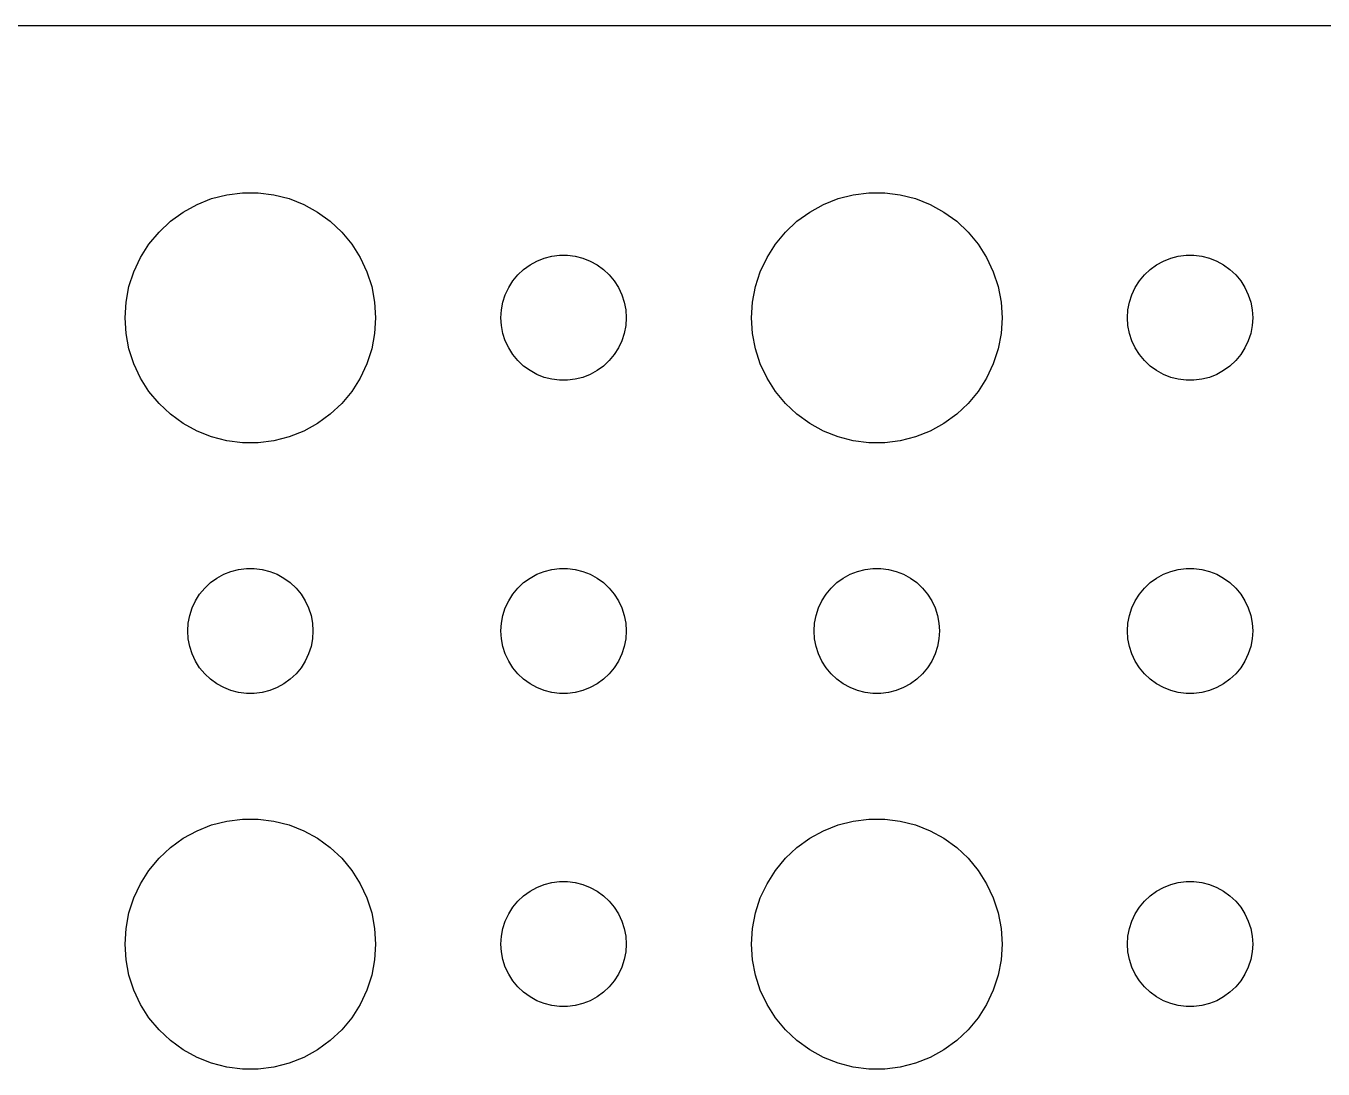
# Model space of a CAD drawing. Header units: metres. Extents: x -134 to 134, y 176 to 394.
# Drawn here: x -102.87 to -71.81, y 255.01 to 279.99 of the extents above; entities that cross this region are included whole.
import ezdxf

# ---------------------------------------------------------------- set-up
doc = ezdxf.new("R2010")
doc.units = ezdxf.units.M

msp = doc.modelspace()

# ---------------------------------------------------------------- linework, layer by layer
for p, q in [((129.814, 279.99), (-129.814, 279.99)), ((-98.7773, 275.714), (-98.427, 275.853)), ((-98.427, 275.853), (-98.0621, 275.947)), ((-98.0621, 275.947), (-97.6884, 275.994)), ((-97.6884, 275.994), (-97.3116, 275.994)), ((-97.3116, 275.994), (-96.9379, 275.947)), ((-96.9379, 275.947), (-96.573, 275.853)), ((-96.573, 275.853), (-96.2227, 275.714)), ((-83.7773, 275.714), (-83.427, 275.853)), ((-83.427, 275.853), (-83.0621, 275.947)), ((-83.0621, 275.947), (-82.6884, 275.994)), ((-82.6884, 275.994), (-82.3116, 275.994)), ((-82.3116, 275.994), (-81.9379, 275.947)), ((-81.9379, 275.947), (-81.573, 275.853)), ((-81.573, 275.853), (-81.2227, 275.714)), ((-99.4123, 275.312), (-99.1075, 275.533)), ((-99.1075, 275.533), (-98.7773, 275.714)), ((-96.2227, 275.714), (-95.8925, 275.533)), ((-95.8925, 275.533), (-95.5877, 275.312)), ((-84.4123, 275.312), (-84.1075, 275.533)), ((-84.1075, 275.533), (-83.7773, 275.714)), ((-81.2227, 275.714), (-80.8925, 275.533)), ((-80.8925, 275.533), (-80.5877, 275.312)), ((-99.6869, 275.054), (-99.4123, 275.312)), ((-95.5877, 275.312), (-95.3131, 275.054)), ((-84.6869, 275.054), (-84.4123, 275.312)), ((-80.5877, 275.312), (-80.3131, 275.054)), ((-99.927, 274.763), (-99.6869, 275.054)), ((-95.3131, 275.054), (-95.073, 274.763)), ((-84.927, 274.763), (-84.6869, 275.054)), ((-80.3131, 275.054), (-80.073, 274.763)), ((-100.129, 274.445), (-99.927, 274.763)), ((-95.073, 274.763), (-94.8711, 274.445)), ((-85.1289, 274.445), (-84.927, 274.763)), ((-80.073, 274.763), (-79.8711, 274.445)), ((-100.289, 274.104), (-100.129, 274.445)), ((-94.8711, 274.445), (-94.7107, 274.104)), ((-90.9561, 274.156), (-90.8037, 274.266)), ((-90.8037, 274.266), (-90.6387, 274.357)), ((-90.6387, 274.357), (-90.4635, 274.427)), ((-90.4635, 274.427), (-90.2811, 274.473)), ((-90.2811, 274.473), (-90.0942, 274.497)), ((-90.0942, 274.497), (-89.9058, 274.497)), ((-89.9058, 274.497), (-89.7189, 274.473)), ((-89.7189, 274.473), (-89.5365, 274.427)), ((-89.5365, 274.427), (-89.3613, 274.357)), ((-89.3613, 274.357), (-89.1963, 274.266)), ((-89.1963, 274.266), (-89.0439, 274.156)), ((-85.2893, 274.104), (-85.1289, 274.445)), ((-79.8711, 274.445), (-79.7107, 274.104)), ((-75.9561, 274.156), (-75.8037, 274.266)), ((-75.8037, 274.266), (-75.6387, 274.357)), ((-75.6387, 274.357), (-75.4635, 274.427)), ((-75.4635, 274.427), (-75.2811, 274.473)), ((-75.2811, 274.473), (-75.0942, 274.497)), ((-75.0942, 274.497), (-74.9058, 274.497)), ((-74.9058, 274.497), (-74.7189, 274.473)), ((-74.7189, 274.473), (-74.5365, 274.427)), ((-74.5365, 274.427), (-74.3613, 274.357)), ((-74.3613, 274.357), (-74.1963, 274.266)), ((-74.1963, 274.266), (-74.0439, 274.156)), ((-100.406, 273.746), (-100.289, 274.104)), ((-94.7107, 274.104), (-94.5943, 273.746)), ((-91.2135, 273.882), (-91.0934, 274.027)), ((-91.0934, 274.027), (-90.9561, 274.156)), ((-89.0439, 274.156), (-88.9065, 274.027)), ((-88.9065, 274.027), (-88.7865, 273.882)), ((-85.4057, 273.746), (-85.2893, 274.104)), ((-79.7107, 274.104), (-79.5943, 273.746)), ((-76.2135, 273.882), (-76.0934, 274.027)), ((-76.0934, 274.027), (-75.9561, 274.156)), ((-74.0439, 274.156), (-73.9065, 274.027)), ((-73.9065, 274.027), (-73.7865, 273.882)), ((-100.476, 273.376), (-100.406, 273.746)), ((-94.5943, 273.746), (-94.5237, 273.376)), ((-91.3947, 273.552), (-91.3145, 273.723)), ((-91.3145, 273.723), (-91.2135, 273.882)), ((-88.7865, 273.882), (-88.6855, 273.723)), ((-88.6855, 273.723), (-88.6053, 273.552)), ((-85.4763, 273.376), (-85.4057, 273.746)), ((-79.5943, 273.746), (-79.5237, 273.376)), ((-76.3947, 273.552), (-76.3145, 273.723)), ((-76.3145, 273.723), (-76.2135, 273.882)), ((-73.7865, 273.882), (-73.6855, 273.723)), ((-73.6855, 273.723), (-73.6053, 273.552)), ((-100.5, 273), (-100.476, 273.376)), ((-94.5237, 273.376), (-94.5, 273)), ((-91.4882, 273.188), (-91.4529, 273.373)), ((-91.4529, 273.373), (-91.3947, 273.552)), ((-88.6053, 273.552), (-88.5471, 273.373)), ((-88.5471, 273.373), (-88.5118, 273.188)), ((-85.5, 273), (-85.4763, 273.376)), ((-79.5237, 273.376), (-79.5, 273)), ((-76.4882, 273.188), (-76.4529, 273.373)), ((-76.4529, 273.373), (-76.3947, 273.552)), ((-73.6053, 273.552), (-73.5471, 273.373)), ((-73.5471, 273.373), (-73.5118, 273.188)), ((-91.5, 273), (-91.4882, 273.188)), ((-88.5118, 273.188), (-88.5, 273)), ((-76.5, 273), (-76.4882, 273.188)), ((-73.5118, 273.188), (-73.5, 273)), ((-100.476, 272.624), (-100.5, 273)), ((-94.5, 273), (-94.5237, 272.624)), ((-91.4882, 272.812), (-91.5, 273)), ((-91.4529, 272.627), (-91.4882, 272.812)), ((-88.5118, 272.812), (-88.5471, 272.627)), ((-88.5, 273), (-88.5118, 272.812)), ((-85.4763, 272.624), (-85.5, 273)), ((-79.5, 273), (-79.5237, 272.624)), ((-76.4882, 272.812), (-76.5, 273)), ((-76.4529, 272.627), (-76.4882, 272.812)), ((-73.5118, 272.812), (-73.5471, 272.627)), ((-73.5, 273), (-73.5118, 272.812)), ((-100.406, 272.254), (-100.476, 272.624)), ((-94.5237, 272.624), (-94.5943, 272.254)), ((-91.3947, 272.448), (-91.4529, 272.627)), ((-91.3145, 272.277), (-91.3947, 272.448)), ((-88.6053, 272.448), (-88.6855, 272.277)), ((-88.5471, 272.627), (-88.6053, 272.448)), ((-85.4057, 272.254), (-85.4763, 272.624)), ((-79.5237, 272.624), (-79.5943, 272.254)), ((-76.3947, 272.448), (-76.4529, 272.627)), ((-76.3145, 272.277), (-76.3947, 272.448)), ((-73.6053, 272.448), (-73.6855, 272.277)), ((-73.5471, 272.627), (-73.6053, 272.448)), ((-100.289, 271.896), (-100.406, 272.254)), ((-94.5943, 272.254), (-94.7107, 271.896)), ((-91.2135, 272.118), (-91.3145, 272.277)), ((-91.0934, 271.973), (-91.2135, 272.118)), ((-88.7865, 272.118), (-88.9065, 271.973)), ((-88.6855, 272.277), (-88.7865, 272.118)), ((-85.2893, 271.896), (-85.4057, 272.254)), ((-79.5943, 272.254), (-79.7107, 271.896)), ((-76.2135, 272.118), (-76.3145, 272.277)), ((-76.0934, 271.973), (-76.2135, 272.118)), ((-73.7865, 272.118), (-73.9065, 271.973)), ((-73.6855, 272.277), (-73.7865, 272.118)), ((-100.129, 271.555), (-100.289, 271.896)), ((-94.7107, 271.896), (-94.8711, 271.555)), ((-90.9561, 271.844), (-91.0934, 271.973)), ((-90.8037, 271.734), (-90.9561, 271.844)), ((-89.0439, 271.844), (-89.1963, 271.734)), ((-88.9065, 271.973), (-89.0439, 271.844)), ((-85.1289, 271.555), (-85.2893, 271.896)), ((-79.7107, 271.896), (-79.8711, 271.555)), ((-75.9561, 271.844), (-76.0934, 271.973)), ((-75.8037, 271.734), (-75.9561, 271.844)), ((-74.0439, 271.844), (-74.1963, 271.734)), ((-73.9065, 271.973), (-74.0439, 271.844)), ((-99.927, 271.237), (-100.129, 271.555)), ((-94.8711, 271.555), (-95.073, 271.237)), ((-90.6387, 271.643), (-90.8037, 271.734)), ((-90.4635, 271.573), (-90.6387, 271.643)), ((-90.2811, 271.527), (-90.4635, 271.573)), ((-90.0942, 271.503), (-90.2811, 271.527)), ((-89.9058, 271.503), (-90.0942, 271.503)), ((-89.7189, 271.527), (-89.9058, 271.503)), ((-89.5365, 271.573), (-89.7189, 271.527)), ((-89.3613, 271.643), (-89.5365, 271.573)), ((-89.1963, 271.734), (-89.3613, 271.643)), ((-84.927, 271.237), (-85.1289, 271.555)), ((-79.8711, 271.555), (-80.073, 271.237)), ((-75.6387, 271.643), (-75.8037, 271.734)), ((-75.4635, 271.573), (-75.6387, 271.643)), ((-75.2811, 271.527), (-75.4635, 271.573)), ((-75.0942, 271.503), (-75.2811, 271.527)), ((-74.9058, 271.503), (-75.0942, 271.503)), ((-74.7189, 271.527), (-74.9058, 271.503)), ((-74.5365, 271.573), (-74.7189, 271.527)), ((-74.3613, 271.643), (-74.5365, 271.573)), ((-74.1963, 271.734), (-74.3613, 271.643)), ((-99.6869, 270.946), (-99.927, 271.237)), ((-95.073, 271.237), (-95.3131, 270.946)), ((-84.6869, 270.946), (-84.927, 271.237)), ((-80.073, 271.237), (-80.3131, 270.946)), ((-99.4123, 270.688), (-99.6869, 270.946)), ((-95.3131, 270.946), (-95.5877, 270.688)), ((-84.4123, 270.688), (-84.6869, 270.946)), ((-80.3131, 270.946), (-80.5877, 270.688)), ((-99.1075, 270.467), (-99.4123, 270.688)), ((-95.5877, 270.688), (-95.8925, 270.467)), ((-84.1075, 270.467), (-84.4123, 270.688)), ((-80.5877, 270.688), (-80.8925, 270.467)), ((-98.7773, 270.286), (-99.1075, 270.467)), ((-98.427, 270.147), (-98.7773, 270.286)), ((-96.2227, 270.286), (-96.573, 270.147)), ((-95.8925, 270.467), (-96.2227, 270.286)), ((-83.7773, 270.286), (-84.1075, 270.467)), ((-83.427, 270.147), (-83.7773, 270.286)), ((-81.2227, 270.286), (-81.573, 270.147)), ((-80.8925, 270.467), (-81.2227, 270.286)), ((-98.0621, 270.053), (-98.427, 270.147)), ((-97.6884, 270.006), (-98.0621, 270.053)), ((-97.3116, 270.006), (-97.6884, 270.006)), ((-96.9379, 270.053), (-97.3116, 270.006)), ((-96.573, 270.147), (-96.9379, 270.053)), ((-83.0621, 270.053), (-83.427, 270.147)), ((-82.6884, 270.006), (-83.0621, 270.053)), ((-82.3116, 270.006), (-82.6884, 270.006)), ((-81.9379, 270.053), (-82.3116, 270.006)), ((-81.573, 270.147), (-81.9379, 270.053)), ((-98.3037, 266.766), (-98.1387, 266.857)), ((-98.1387, 266.857), (-97.9635, 266.927)), ((-97.9635, 266.927), (-97.7811, 266.973)), ((-97.7811, 266.973), (-97.5942, 266.997)), ((-97.5942, 266.997), (-97.4058, 266.997)), ((-97.4058, 266.997), (-97.2189, 266.973)), ((-97.2189, 266.973), (-97.0365, 266.927)), ((-97.0365, 266.927), (-96.8613, 266.857)), ((-96.8613, 266.857), (-96.6963, 266.766)), ((-90.8037, 266.766), (-90.6387, 266.857)), ((-90.6387, 266.857), (-90.4635, 266.927)), ((-90.4635, 266.927), (-90.2811, 266.973)), ((-90.2811, 266.973), (-90.0942, 266.997)), ((-90.0942, 266.997), (-89.9058, 266.997)), ((-89.9058, 266.997), (-89.7189, 266.973)), ((-89.7189, 266.973), (-89.5365, 266.927)), ((-89.5365, 266.927), (-89.3613, 266.857)), ((-89.3613, 266.857), (-89.1963, 266.766)), ((-83.3037, 266.766), (-83.1387, 266.857)), ((-83.1387, 266.857), (-82.9635, 266.927)), ((-82.9635, 266.927), (-82.7811, 266.973)), ((-82.7811, 266.973), (-82.5942, 266.997)), ((-82.5942, 266.997), (-82.4058, 266.997)), ((-82.4058, 266.997), (-82.2189, 266.973)), ((-82.2189, 266.973), (-82.0365, 266.927)), ((-82.0365, 266.927), (-81.8613, 266.857)), ((-81.8613, 266.857), (-81.6963, 266.766)), ((-75.8037, 266.766), (-75.6387, 266.857)), ((-75.6387, 266.857), (-75.4635, 266.927)), ((-75.4635, 266.927), (-75.2811, 266.973)), ((-75.2811, 266.973), (-75.0942, 266.997)), ((-75.0942, 266.997), (-74.9058, 266.997)), ((-74.9058, 266.997), (-74.7189, 266.973)), ((-74.7189, 266.973), (-74.5365, 266.927)), ((-74.5365, 266.927), (-74.3613, 266.857)), ((-74.3613, 266.857), (-74.1963, 266.766)), ((-98.7135, 266.382), (-98.5934, 266.527)), ((-98.5934, 266.527), (-98.4561, 266.656)), ((-98.4561, 266.656), (-98.3037, 266.766)), ((-96.6963, 266.766), (-96.5439, 266.656)), ((-96.5439, 266.656), (-96.4065, 266.527)), ((-96.4065, 266.527), (-96.2865, 266.382)), ((-91.2135, 266.382), (-91.0934, 266.527)), ((-91.0934, 266.527), (-90.9561, 266.656)), ((-90.9561, 266.656), (-90.8037, 266.766)), ((-89.1963, 266.766), (-89.0439, 266.656)), ((-89.0439, 266.656), (-88.9065, 266.527)), ((-88.9065, 266.527), (-88.7865, 266.382)), ((-83.7135, 266.382), (-83.5934, 266.527)), ((-83.5934, 266.527), (-83.4561, 266.656)), ((-83.4561, 266.656), (-83.3037, 266.766)), ((-81.6963, 266.766), (-81.5439, 266.656)), ((-81.5439, 266.656), (-81.4065, 266.527)), ((-81.4065, 266.527), (-81.2865, 266.382)), ((-76.2135, 266.382), (-76.0934, 266.527)), ((-76.0934, 266.527), (-75.9561, 266.656)), ((-75.9561, 266.656), (-75.8037, 266.766)), ((-74.1963, 266.766), (-74.0439, 266.656)), ((-74.0439, 266.656), (-73.9065, 266.527)), ((-73.9065, 266.527), (-73.7865, 266.382)), ((-98.8947, 266.052), (-98.8145, 266.223)), ((-98.8145, 266.223), (-98.7135, 266.382)), ((-96.2865, 266.382), (-96.1855, 266.223)), ((-96.1855, 266.223), (-96.1053, 266.052)), ((-91.3947, 266.052), (-91.3145, 266.223)), ((-91.3145, 266.223), (-91.2135, 266.382)), ((-88.7865, 266.382), (-88.6855, 266.223)), ((-88.6855, 266.223), (-88.6053, 266.052)), ((-83.8947, 266.052), (-83.8145, 266.223)), ((-83.8145, 266.223), (-83.7135, 266.382)), ((-81.2865, 266.382), (-81.1855, 266.223)), ((-81.1855, 266.223), (-81.1053, 266.052)), ((-76.3947, 266.052), (-76.3145, 266.223)), ((-76.3145, 266.223), (-76.2135, 266.382)), ((-73.7865, 266.382), (-73.6855, 266.223)), ((-73.6855, 266.223), (-73.6053, 266.052)), ((-98.9882, 265.688), (-98.9529, 265.873)), ((-98.9529, 265.873), (-98.8947, 266.052)), ((-96.1053, 266.052), (-96.0471, 265.873)), ((-96.0471, 265.873), (-96.0118, 265.688)), ((-91.4882, 265.688), (-91.4529, 265.873)), ((-91.4529, 265.873), (-91.3947, 266.052)), ((-88.6053, 266.052), (-88.5471, 265.873)), ((-88.5471, 265.873), (-88.5118, 265.688)), ((-83.9882, 265.688), (-83.9529, 265.873)), ((-83.9529, 265.873), (-83.8947, 266.052)), ((-81.1053, 266.052), (-81.0471, 265.873)), ((-81.0471, 265.873), (-81.0118, 265.688)), ((-76.4882, 265.688), (-76.4529, 265.873)), ((-76.4529, 265.873), (-76.3947, 266.052)), ((-73.6053, 266.052), (-73.5471, 265.873)), ((-73.5471, 265.873), (-73.5118, 265.688)), ((-99, 265.5), (-98.9882, 265.688)), ((-96.0118, 265.688), (-96, 265.5)), ((-91.5, 265.5), (-91.4882, 265.688)), ((-88.5118, 265.688), (-88.5, 265.5)), ((-84, 265.5), (-83.9882, 265.688)), ((-81.0118, 265.688), (-81, 265.5)), ((-76.5, 265.5), (-76.4882, 265.688)), ((-73.5118, 265.688), (-73.5, 265.5)), ((-98.9882, 265.312), (-99, 265.5)), ((-98.9529, 265.127), (-98.9882, 265.312)), ((-96.0118, 265.312), (-96.0471, 265.127)), ((-96, 265.5), (-96.0118, 265.312)), ((-91.4882, 265.312), (-91.5, 265.5)), ((-91.4529, 265.127), (-91.4882, 265.312)), ((-88.5118, 265.312), (-88.5471, 265.127)), ((-88.5, 265.5), (-88.5118, 265.312)), ((-83.9882, 265.312), (-84, 265.5)), ((-83.9529, 265.127), (-83.9882, 265.312)), ((-81.0118, 265.312), (-81.0471, 265.127)), ((-81, 265.5), (-81.0118, 265.312)), ((-76.4882, 265.312), (-76.5, 265.5)), ((-76.4529, 265.127), (-76.4882, 265.312)), ((-73.5118, 265.312), (-73.5471, 265.127)), ((-73.5, 265.5), (-73.5118, 265.312)), ((-98.8947, 264.948), (-98.9529, 265.127)), ((-98.8145, 264.777), (-98.8947, 264.948)), ((-96.1053, 264.948), (-96.1855, 264.777)), ((-96.0471, 265.127), (-96.1053, 264.948)), ((-91.3947, 264.948), (-91.4529, 265.127)), ((-91.3145, 264.777), (-91.3947, 264.948)), ((-88.6053, 264.948), (-88.6855, 264.777)), ((-88.5471, 265.127), (-88.6053, 264.948)), ((-83.8947, 264.948), (-83.9529, 265.127)), ((-83.8145, 264.777), (-83.8947, 264.948)), ((-81.1053, 264.948), (-81.1855, 264.777)), ((-81.0471, 265.127), (-81.1053, 264.948)), ((-76.3947, 264.948), (-76.4529, 265.127)), ((-76.3145, 264.777), (-76.3947, 264.948)), ((-73.6053, 264.948), (-73.6855, 264.777)), ((-73.5471, 265.127), (-73.6053, 264.948)), ((-98.7135, 264.618), (-98.8145, 264.777)), ((-98.5934, 264.473), (-98.7135, 264.618)), ((-96.2865, 264.618), (-96.4065, 264.473)), ((-96.1855, 264.777), (-96.2865, 264.618)), ((-91.2135, 264.618), (-91.3145, 264.777)), ((-91.0934, 264.473), (-91.2135, 264.618)), ((-88.7865, 264.618), (-88.9065, 264.473)), ((-88.6855, 264.777), (-88.7865, 264.618)), ((-83.7135, 264.618), (-83.8145, 264.777)), ((-83.5934, 264.473), (-83.7135, 264.618)), ((-81.2865, 264.618), (-81.4065, 264.473)), ((-81.1855, 264.777), (-81.2865, 264.618)), ((-76.2135, 264.618), (-76.3145, 264.777)), ((-76.0934, 264.473), (-76.2135, 264.618)), ((-73.7865, 264.618), (-73.9065, 264.473)), ((-73.6855, 264.777), (-73.7865, 264.618)), ((-98.4561, 264.344), (-98.5934, 264.473)), ((-98.3037, 264.234), (-98.4561, 264.344)), ((-96.5439, 264.344), (-96.6963, 264.234)), ((-96.4065, 264.473), (-96.5439, 264.344)), ((-90.9561, 264.344), (-91.0934, 264.473)), ((-90.8037, 264.234), (-90.9561, 264.344)), ((-89.0439, 264.344), (-89.1963, 264.234)), ((-88.9065, 264.473), (-89.0439, 264.344)), ((-83.4561, 264.344), (-83.5934, 264.473)), ((-83.3037, 264.234), (-83.4561, 264.344)), ((-81.5439, 264.344), (-81.6963, 264.234)), ((-81.4065, 264.473), (-81.5439, 264.344)), ((-75.9561, 264.344), (-76.0934, 264.473)), ((-75.8037, 264.234), (-75.9561, 264.344)), ((-74.0439, 264.344), (-74.1963, 264.234)), ((-73.9065, 264.473), (-74.0439, 264.344)), ((-98.1387, 264.143), (-98.3037, 264.234)), ((-97.9635, 264.073), (-98.1387, 264.143)), ((-97.7811, 264.027), (-97.9635, 264.073)), ((-97.5942, 264.003), (-97.7811, 264.027)), ((-97.4058, 264.003), (-97.5942, 264.003)), ((-97.2189, 264.027), (-97.4058, 264.003)), ((-97.0365, 264.073), (-97.2189, 264.027)), ((-96.8613, 264.143), (-97.0365, 264.073)), ((-96.6963, 264.234), (-96.8613, 264.143)), ((-90.6387, 264.143), (-90.8037, 264.234)), ((-90.4635, 264.073), (-90.6387, 264.143)), ((-90.2811, 264.027), (-90.4635, 264.073)), ((-90.0942, 264.003), (-90.2811, 264.027)), ((-89.9058, 264.003), (-90.0942, 264.003)), ((-89.7189, 264.027), (-89.9058, 264.003)), ((-89.5365, 264.073), (-89.7189, 264.027)), ((-89.3613, 264.143), (-89.5365, 264.073)), ((-89.1963, 264.234), (-89.3613, 264.143)), ((-83.1387, 264.143), (-83.3037, 264.234)), ((-82.9635, 264.073), (-83.1387, 264.143)), ((-82.7811, 264.027), (-82.9635, 264.073)), ((-82.5942, 264.003), (-82.7811, 264.027)), ((-82.4058, 264.003), (-82.5942, 264.003)), ((-82.2189, 264.027), (-82.4058, 264.003)), ((-82.0365, 264.073), (-82.2189, 264.027)), ((-81.8613, 264.143), (-82.0365, 264.073)), ((-81.6963, 264.234), (-81.8613, 264.143)), ((-75.6387, 264.143), (-75.8037, 264.234)), ((-75.4635, 264.073), (-75.6387, 264.143)), ((-75.2811, 264.027), (-75.4635, 264.073)), ((-75.0942, 264.003), (-75.2811, 264.027)), ((-74.9058, 264.003), (-75.0942, 264.003)), ((-74.7189, 264.027), (-74.9058, 264.003)), ((-74.5365, 264.073), (-74.7189, 264.027)), ((-74.3613, 264.143), (-74.5365, 264.073)), ((-74.1963, 264.234), (-74.3613, 264.143)), ((-98.427, 260.853), (-98.0621, 260.947)), ((-98.0621, 260.947), (-97.6884, 260.994)), ((-97.6884, 260.994), (-97.3116, 260.994)), ((-97.3116, 260.994), (-96.9379, 260.947)), ((-96.9379, 260.947), (-96.573, 260.853)), ((-83.427, 260.853), (-83.0621, 260.947)), ((-83.0621, 260.947), (-82.6884, 260.994)), ((-82.6884, 260.994), (-82.3116, 260.994)), ((-82.3116, 260.994), (-81.9379, 260.947)), ((-81.9379, 260.947), (-81.573, 260.853)), ((-99.1075, 260.533), (-98.7773, 260.714)), ((-98.7773, 260.714), (-98.427, 260.853)), ((-96.573, 260.853), (-96.2227, 260.714)), ((-96.2227, 260.714), (-95.8925, 260.533)), ((-84.1075, 260.533), (-83.7773, 260.714)), ((-83.7773, 260.714), (-83.427, 260.853)), ((-81.573, 260.853), (-81.2227, 260.714)), ((-81.2227, 260.714), (-80.8925, 260.533)), ((-99.6869, 260.054), (-99.4123, 260.312)), ((-99.4123, 260.312), (-99.1075, 260.533)), ((-95.8925, 260.533), (-95.5877, 260.312)), ((-95.5877, 260.312), (-95.3131, 260.054)), ((-84.6869, 260.054), (-84.4123, 260.312)), ((-84.4123, 260.312), (-84.1075, 260.533)), ((-80.8925, 260.533), (-80.5877, 260.312)), ((-80.5877, 260.312), (-80.3131, 260.054)), ((-99.927, 259.763), (-99.6869, 260.054)), ((-95.3131, 260.054), (-95.073, 259.763)), ((-84.927, 259.763), (-84.6869, 260.054)), ((-80.3131, 260.054), (-80.073, 259.763)), ((-100.129, 259.445), (-99.927, 259.763)), ((-95.073, 259.763), (-94.8711, 259.445)), ((-85.1289, 259.445), (-84.927, 259.763)), ((-80.073, 259.763), (-79.8711, 259.445)), ((-100.289, 259.104), (-100.129, 259.445)), ((-94.8711, 259.445), (-94.7107, 259.104)), ((-90.8037, 259.266), (-90.6387, 259.357)), ((-90.6387, 259.357), (-90.4635, 259.427)), ((-90.4635, 259.427), (-90.2811, 259.473)), ((-90.2811, 259.473), (-90.0942, 259.497)), ((-90.0942, 259.497), (-89.9058, 259.497)), ((-89.9058, 259.497), (-89.7189, 259.473)), ((-89.7189, 259.473), (-89.5365, 259.427)), ((-89.5365, 259.427), (-89.3613, 259.357)), ((-89.3613, 259.357), (-89.1963, 259.266)), ((-85.2893, 259.104), (-85.1289, 259.445)), ((-79.8711, 259.445), (-79.7107, 259.104)), ((-75.8037, 259.266), (-75.6387, 259.357)), ((-75.6387, 259.357), (-75.4635, 259.427)), ((-75.4635, 259.427), (-75.2811, 259.473)), ((-75.2811, 259.473), (-75.0942, 259.497)), ((-75.0942, 259.497), (-74.9058, 259.497)), ((-74.9058, 259.497), (-74.7189, 259.473)), ((-74.7189, 259.473), (-74.5365, 259.427)), ((-74.5365, 259.427), (-74.3613, 259.357)), ((-74.3613, 259.357), (-74.1963, 259.266)), ((-100.406, 258.746), (-100.289, 259.104)), ((-94.7107, 259.104), (-94.5943, 258.746)), ((-91.2135, 258.882), (-91.0934, 259.027)), ((-91.0934, 259.027), (-90.9561, 259.156)), ((-90.9561, 259.156), (-90.8037, 259.266)), ((-89.1963, 259.266), (-89.0439, 259.156)), ((-89.0439, 259.156), (-88.9065, 259.027)), ((-88.9065, 259.027), (-88.7865, 258.882)), ((-85.4057, 258.746), (-85.2893, 259.104)), ((-79.7107, 259.104), (-79.5943, 258.746)), ((-76.2135, 258.882), (-76.0934, 259.027)), ((-76.0934, 259.027), (-75.9561, 259.156)), ((-75.9561, 259.156), (-75.8037, 259.266)), ((-74.1963, 259.266), (-74.0439, 259.156)), ((-74.0439, 259.156), (-73.9065, 259.027)), ((-73.9065, 259.027), (-73.7865, 258.882)), ((-100.476, 258.376), (-100.406, 258.746)), ((-94.5943, 258.746), (-94.5237, 258.376)), ((-91.3947, 258.552), (-91.3145, 258.723)), ((-91.3145, 258.723), (-91.2135, 258.882)), ((-88.7865, 258.882), (-88.6855, 258.723)), ((-88.6855, 258.723), (-88.6053, 258.552)), ((-85.4763, 258.376), (-85.4057, 258.746)), ((-79.5943, 258.746), (-79.5237, 258.376)), ((-76.3947, 258.552), (-76.3145, 258.723)), ((-76.3145, 258.723), (-76.2135, 258.882)), ((-73.7865, 258.882), (-73.6855, 258.723)), ((-73.6855, 258.723), (-73.6053, 258.552)), ((-91.4529, 258.373), (-91.3947, 258.552)), ((-88.6053, 258.552), (-88.5471, 258.373)), ((-76.4529, 258.373), (-76.3947, 258.552)), ((-73.6053, 258.552), (-73.5471, 258.373)), ((-100.5, 258), (-100.476, 258.376)), ((-94.5237, 258.376), (-94.5, 258)), ((-91.5, 258), (-91.4882, 258.188)), ((-91.4882, 258.188), (-91.4529, 258.373)), ((-88.5471, 258.373), (-88.5118, 258.188)), ((-88.5118, 258.188), (-88.5, 258)), ((-85.5, 258), (-85.4763, 258.376)), ((-79.5237, 258.376), (-79.5, 258)), ((-76.5, 258), (-76.4882, 258.188)), ((-76.4882, 258.188), (-76.4529, 258.373)), ((-73.5471, 258.373), (-73.5118, 258.188)), ((-73.5118, 258.188), (-73.5, 258)), ((-100.476, 257.624), (-100.5, 258)), ((-94.5, 258), (-94.5237, 257.624)), ((-91.4882, 257.812), (-91.5, 258)), ((-91.4529, 257.627), (-91.4882, 257.812)), ((-88.5118, 257.812), (-88.5471, 257.627)), ((-88.5, 258), (-88.5118, 257.812)), ((-85.4763, 257.624), (-85.5, 258)), ((-79.5, 258), (-79.5237, 257.624)), ((-76.4882, 257.812), (-76.5, 258)), ((-76.4529, 257.627), (-76.4882, 257.812)), ((-73.5118, 257.812), (-73.5471, 257.627)), ((-73.5, 258), (-73.5118, 257.812)), ((-100.406, 257.254), (-100.476, 257.624)), ((-94.5237, 257.624), (-94.5943, 257.254)), ((-91.3947, 257.448), (-91.4529, 257.627)), ((-88.5471, 257.627), (-88.6053, 257.448)), ((-85.4057, 257.254), (-85.4763, 257.624)), ((-79.5237, 257.624), (-79.5943, 257.254)), ((-76.3947, 257.448), (-76.4529, 257.627)), ((-73.5471, 257.627), (-73.6053, 257.448)), ((-100.289, 256.896), (-100.406, 257.254)), ((-94.5943, 257.254), (-94.7107, 256.896)), ((-91.3145, 257.277), (-91.3947, 257.448)), ((-91.2135, 257.118), (-91.3145, 257.277)), ((-88.6855, 257.277), (-88.7865, 257.118)), ((-88.6053, 257.448), (-88.6855, 257.277)), ((-85.2893, 256.896), (-85.4057, 257.254)), ((-79.5943, 257.254), (-79.7107, 256.896)), ((-76.3145, 257.277), (-76.3947, 257.448)), ((-76.2135, 257.118), (-76.3145, 257.277)), ((-73.6855, 257.277), (-73.7865, 257.118)), ((-73.6053, 257.448), (-73.6855, 257.277)), ((-100.129, 256.555), (-100.289, 256.896)), ((-94.7107, 256.896), (-94.8711, 256.555)), ((-91.0934, 256.973), (-91.2135, 257.118)), ((-90.9561, 256.844), (-91.0934, 256.973)), ((-88.9065, 256.973), (-89.0439, 256.844)), ((-88.7865, 257.118), (-88.9065, 256.973)), ((-85.1289, 256.555), (-85.2893, 256.896)), ((-79.7107, 256.896), (-79.8711, 256.555)), ((-76.0934, 256.973), (-76.2135, 257.118)), ((-75.9561, 256.844), (-76.0934, 256.973)), ((-73.9065, 256.973), (-74.0439, 256.844)), ((-73.7865, 257.118), (-73.9065, 256.973)), ((-99.927, 256.237), (-100.129, 256.555)), ((-94.8711, 256.555), (-95.073, 256.237)), ((-90.8037, 256.734), (-90.9561, 256.844)), ((-90.6387, 256.643), (-90.8037, 256.734)), ((-90.4635, 256.573), (-90.6387, 256.643)), ((-90.2811, 256.527), (-90.4635, 256.573)), ((-89.5365, 256.573), (-89.7189, 256.527)), ((-89.3613, 256.643), (-89.5365, 256.573)), ((-89.1963, 256.734), (-89.3613, 256.643)), ((-89.0439, 256.844), (-89.1963, 256.734)), ((-84.927, 256.237), (-85.1289, 256.555)), ((-79.8711, 256.555), (-80.073, 256.237)), ((-75.8037, 256.734), (-75.9561, 256.844)), ((-75.6387, 256.643), (-75.8037, 256.734)), ((-75.4635, 256.573), (-75.6387, 256.643)), ((-75.2811, 256.527), (-75.4635, 256.573)), ((-74.5365, 256.573), (-74.7189, 256.527)), ((-74.3613, 256.643), (-74.5365, 256.573)), ((-74.1963, 256.734), (-74.3613, 256.643)), ((-74.0439, 256.844), (-74.1963, 256.734)), ((-99.6869, 255.946), (-99.927, 256.237)), ((-95.073, 256.237), (-95.3131, 255.946)), ((-90.0942, 256.503), (-90.2811, 256.527)), ((-89.9058, 256.503), (-90.0942, 256.503)), ((-89.7189, 256.527), (-89.9058, 256.503)), ((-84.6869, 255.946), (-84.927, 256.237)), ((-80.073, 256.237), (-80.3131, 255.946)), ((-75.0942, 256.503), (-75.2811, 256.527)), ((-74.9058, 256.503), (-75.0942, 256.503)), ((-74.7189, 256.527), (-74.9058, 256.503)), ((-99.4123, 255.688), (-99.6869, 255.946)), ((-95.3131, 255.946), (-95.5877, 255.688)), ((-84.4123, 255.688), (-84.6869, 255.946)), ((-80.3131, 255.946), (-80.5877, 255.688)), ((-99.1075, 255.467), (-99.4123, 255.688)), ((-95.5877, 255.688), (-95.8925, 255.467)), ((-84.1075, 255.467), (-84.4123, 255.688)), ((-80.5877, 255.688), (-80.8925, 255.467)), ((-98.7773, 255.286), (-99.1075, 255.467)), ((-95.8925, 255.467), (-96.2227, 255.286)), ((-83.7773, 255.286), (-84.1075, 255.467)), ((-80.8925, 255.467), (-81.2227, 255.286)), ((-98.427, 255.147), (-98.7773, 255.286)), ((-98.0621, 255.053), (-98.427, 255.147)), ((-97.6884, 255.006), (-98.0621, 255.053)), ((-97.3116, 255.006), (-97.6884, 255.006)), ((-96.9379, 255.053), (-97.3116, 255.006)), ((-96.573, 255.147), (-96.9379, 255.053)), ((-96.2227, 255.286), (-96.573, 255.147)), ((-83.427, 255.147), (-83.7773, 255.286)), ((-83.0621, 255.053), (-83.427, 255.147)), ((-82.6884, 255.006), (-83.0621, 255.053)), ((-82.3116, 255.006), (-82.6884, 255.006)), ((-81.9379, 255.053), (-82.3116, 255.006)), ((-81.573, 255.147), (-81.9379, 255.053)), ((-81.2227, 255.286), (-81.573, 255.147))]:
    msp.add_line(p, q)

doc.saveas('drawing.dxf')
